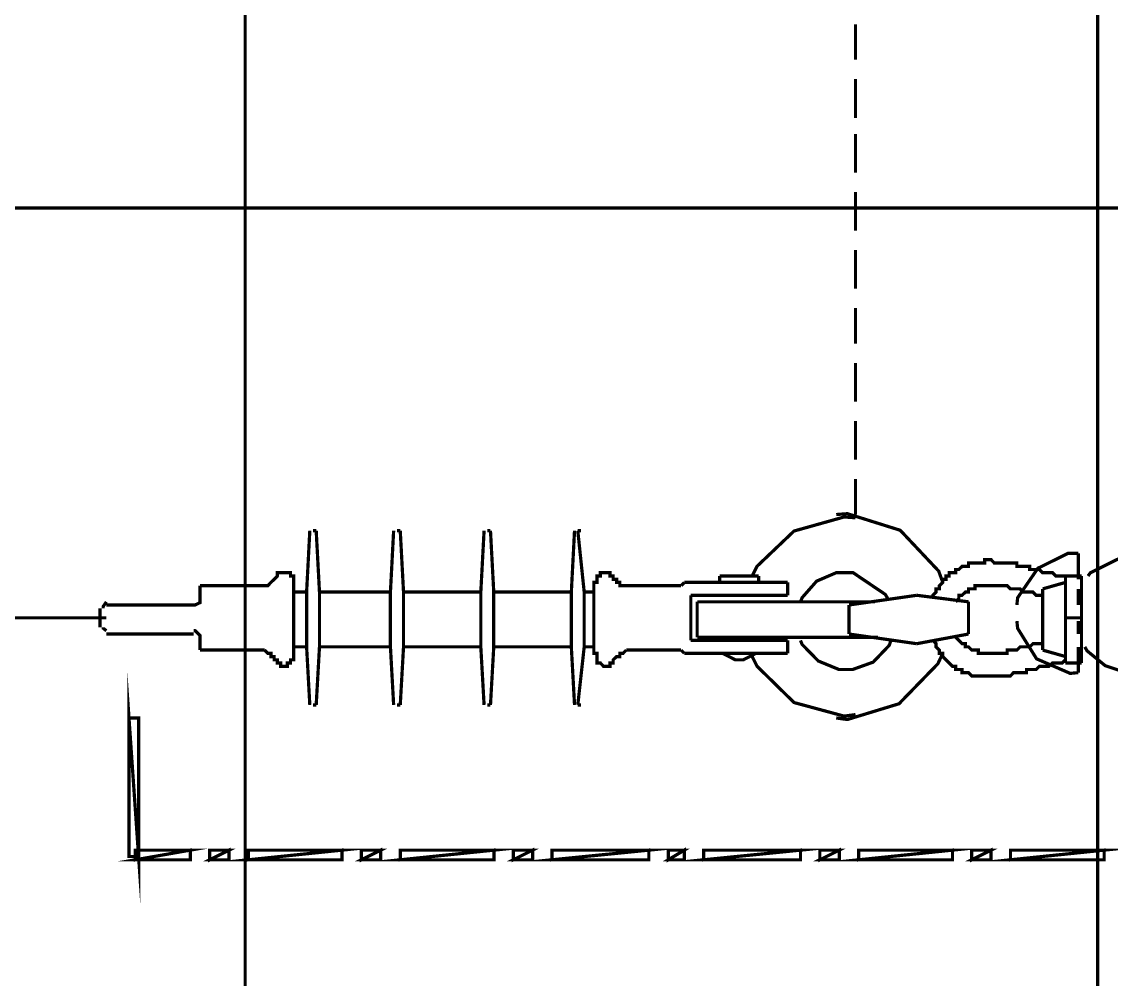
# Model space of a CAD drawing. Header units: metres. Extents: x -593 to 248, y 430 to 1024.
# Drawn here: x -481.01 to -466.7, y 798.86 to 811.44 of the extents above; entities that cross this region are included whole.
import ezdxf

# ---------------------------------------------------------------- set-up
doc = ezdxf.new("R2010")
doc.units = ezdxf.units.M
doc.header["$MEASUREMENT"] = 0
doc.layers.add('C00-00-00-BLACK', color=7, linetype='Continuous')
doc.layers.add('C00-7E-FF', color=150, linetype='Continuous')

msp = doc.modelspace()

# ---------------------------------------------------------------- linework, layer by layer
at = {"layer": 'C00-00-00-BLACK', "const_width": 0.0423}
for points in [[(-478.073, 758.89), (-478.073, 842.777), (-415.303, 842.777), (-415.303, 758.89), (-478.073, 758.89)], [(-479.599, 802.295), (-479.473, 800.475), (-479.599, 800.475), (-479.599, 802.295)], [(-479.473, 802.295), (-479.599, 802.295), (-479.473, 800.475), (-479.473, 802.295)], [(-479.515, 800.432), (-478.793, 800.559), (-478.793, 800.432), (-479.515, 800.432)], [(-478.538, 800.432), (-478.285, 800.559), (-478.285, 800.432), (-478.538, 800.432)], [(-476.547, 800.432), (-476.292, 800.559), (-476.292, 800.432), (-476.547, 800.432)], [(-474.552, 800.432), (-474.298, 800.559), (-474.298, 800.432), (-474.552, 800.432)], [(-472.516, 800.432), (-472.305, 800.559), (-472.305, 800.432), (-472.516, 800.432)], [(-470.525, 800.432), (-470.27, 800.559), (-470.27, 800.432), (-470.525, 800.432)], [(-468.53, 800.432), (-468.276, 800.559), (-468.276, 800.432), (-468.53, 800.432)], [(-479.515, 800.559), (-479.515, 800.432), (-478.793, 800.559), (-479.515, 800.559)], [(-478.538, 800.559), (-478.538, 800.432), (-478.285, 800.559), (-478.538, 800.559)], [(-478.031, 800.432), (-476.801, 800.559), (-476.801, 800.432), (-478.031, 800.432)], [(-478.031, 800.559), (-478.031, 800.432), (-476.801, 800.559), (-478.031, 800.559)], [(-476.547, 800.559), (-476.547, 800.432), (-476.292, 800.559), (-476.547, 800.559)], [(-476.036, 800.432), (-474.805, 800.559), (-474.805, 800.432), (-476.036, 800.432)], [(-476.036, 800.559), (-476.036, 800.432), (-474.805, 800.559), (-476.036, 800.559)], [(-474.552, 800.559), (-474.552, 800.432), (-474.298, 800.559), (-474.552, 800.559)], [(-474.043, 800.432), (-472.771, 800.559), (-472.771, 800.432), (-474.043, 800.432)], [(-474.043, 800.559), (-474.043, 800.432), (-472.771, 800.559), (-474.043, 800.559)], [(-472.516, 800.559), (-472.516, 800.432), (-472.305, 800.559), (-472.516, 800.559)], [(-472.051, 800.432), (-470.779, 800.559), (-470.779, 800.432), (-472.051, 800.432)], [(-472.051, 800.559), (-472.051, 800.432), (-470.779, 800.559), (-472.051, 800.559)], [(-470.525, 800.559), (-470.525, 800.432), (-470.27, 800.559), (-470.525, 800.559)], [(-470.014, 800.432), (-468.783, 800.559), (-468.783, 800.432), (-470.014, 800.432)], [(-470.014, 800.559), (-470.014, 800.432), (-468.783, 800.559), (-470.014, 800.559)], [(-468.53, 800.559), (-468.53, 800.432), (-468.276, 800.559), (-468.53, 800.559)], [(-468.021, 800.432), (-466.791, 800.559), (-466.791, 800.432), (-468.021, 800.432)], [(-468.021, 800.559), (-468.021, 800.432), (-466.791, 800.559), (-468.021, 800.559)]]:
    msp.add_lwpolyline(points, close=True, dxfattribs=at)
for points in [[(-437.824, 767.92), (-461.915, 767.92), (-466.876, 767.92), (-466.876, 836.292)], [(-470.056, 811.41), (-470.056, 810.944)], [(-470.056, 810.691), (-470.056, 810.179)], [(-470.056, 809.968), (-470.056, 809.46)], [(-470.056, 809.206), (-470.056, 808.698)], [(-470.056, 808.444), (-470.056, 807.933)], [(-470.056, 807.68), (-470.056, 807.214)], [(-470.056, 806.959), (-470.056, 806.452)], [(-470.056, 806.195), (-470.056, 805.687)], [(-470.056, 805.433), (-470.056, 804.968)], [(-470.056, 804.925), (-470.205, 804.936), (-470.864, 804.751), (-471.35, 804.288), (-471.414, 804.16)], [(-468.91, 804.076), (-468.964, 804.225), (-469.469, 804.761), (-470.163, 804.979), (-470.31, 804.968)], [(-477.266, 803.949), (-477.224, 804.755)], [(-477.181, 804.755), (-477.14, 804.755)], [(-477.14, 804.755), (-477.097, 803.949)], [(-476.165, 803.949), (-476.123, 804.755)], [(-476.079, 804.755), (-476.036, 804.755)], [(-476.036, 804.755), (-475.993, 803.949)], [(-474.978, 803.949), (-474.935, 804.755)], [(-474.893, 804.755), (-474.851, 804.755)], [(-474.851, 804.755), (-474.808, 803.949)], [(-473.789, 803.949), (-473.747, 804.755)], [(-473.704, 804.755), (-473.62, 803.949)], [(-473.704, 804.755), (-473.663, 804.755)], [(-467.13, 804.459), (-467.263, 804.459), (-467.661, 804.262), (-467.927, 803.875), (-467.937, 803.78)], [(-467.13, 804.117), (-467.13, 804.459)], [(-466.41, 804.459), (-466.474, 804.45), (-466.971, 804.203), (-467.003, 804.16)], [(-467.299, 804.16), (-467.342, 804.16), (-467.384, 804.16), (-467.426, 804.16), (-467.468, 804.203), (-467.514, 804.203), (-467.556, 804.203), (-467.598, 804.203), (-467.641, 804.246), (-467.684, 804.246), (-467.725, 804.246), (-467.768, 804.246), (-467.768, 804.287), (-467.81, 804.287), (-467.852, 804.287), (-467.895, 804.287), (-467.937, 804.287), (-467.937, 804.33), (-467.98, 804.33), (-468.021, 804.33), (-468.064, 804.33), (-468.107, 804.33), (-468.148, 804.33), (-468.191, 804.33), (-468.233, 804.33), (-468.276, 804.375), (-468.318, 804.375), (-468.36, 804.375), (-468.36, 804.33), (-468.403, 804.33), (-468.444, 804.33), (-468.487, 804.33), (-468.53, 804.33), (-468.572, 804.33), (-468.572, 804.287), (-468.614, 804.287), (-468.657, 804.287), (-468.699, 804.246), (-468.742, 804.246), (-468.742, 804.203), (-468.783, 804.203), (-468.826, 804.203), (-468.826, 804.16), (-468.869, 804.16), (-468.869, 804.117), (-468.91, 804.117), (-468.91, 804.076), (-468.955, 804.033), (-468.955, 803.991), (-468.998, 803.991), (-468.998, 803.949), (-469.04, 803.907), (-469.04, 803.864)], [(-477.436, 804.033), (-477.436, 804.076), (-477.436, 804.117), (-477.436, 804.16), (-477.477, 804.16), (-477.477, 804.203), (-477.52, 804.203), (-477.566, 804.203), (-477.607, 804.203), (-477.65, 804.203), (-477.65, 804.16), (-477.692, 804.117), (-477.735, 804.076), (-477.776, 804.033), (-477.819, 804.033)], [(-473.494, 804.033), (-473.494, 804.076), (-473.451, 804.076), (-473.451, 804.117), (-473.451, 804.16), (-473.408, 804.16), (-473.408, 804.203), (-473.367, 804.203), (-473.324, 804.203), (-473.281, 804.203), (-473.281, 804.16), (-473.24, 804.16), (-473.24, 804.117), (-473.194, 804.117), (-473.194, 804.076), (-473.152, 804.076), (-473.152, 804.033), (-473.109, 804.033), (-473.068, 804.033)], [(-471.84, 804.076), (-471.84, 804.16)], [(-471.84, 804.16), (-471.329, 804.16)], [(-471.329, 804.16), (-471.329, 804.076)], [(-469.633, 803.864), (-469.665, 803.918), (-470.087, 804.203), (-470.226, 804.203), (-470.311, 804.203), (-470.567, 804.093), (-470.758, 803.875), (-470.779, 803.821)], [(-467.299, 803.018), (-467.299, 804.16)], [(-467.299, 803.059), (-467.299, 804.16)], [(-467.088, 804.16), (-467.299, 804.16)], [(-467.088, 803.018), (-467.088, 804.16)], [(-478.665, 803.821), (-478.665, 804.033)], [(-477.819, 804.033), (-478.665, 804.033)], [(-477.436, 804.033), (-477.436, 803.187)], [(-473.494, 804.033), (-473.494, 803.187)], [(-472.347, 804.033), (-473.068, 804.033)], [(-472.347, 804.033), (-472.305, 804.076)], [(-472.305, 804.076), (-470.948, 804.076)], [(-470.948, 804.076), (-470.948, 803.907)], [(-467.598, 803.907), (-467.684, 803.907), (-467.725, 803.949), (-467.768, 803.949), (-467.852, 803.949), (-467.895, 803.991), (-467.937, 803.991), (-467.98, 803.991), (-468.021, 803.991), (-468.064, 804.033), (-468.107, 804.033), (-468.148, 804.033), (-468.191, 804.033), (-468.233, 804.033), (-468.276, 804.033), (-468.318, 804.033), (-468.36, 804.033), (-468.403, 804.033), (-468.444, 804.033), (-468.487, 804.033), (-468.487, 803.991), (-468.53, 803.991), (-468.572, 803.991), (-468.572, 803.949), (-468.614, 803.949), (-468.657, 803.907), (-468.699, 803.907), (-468.699, 803.864), (-468.742, 803.821)], [(-467.598, 803.991), (-467.299, 804.076)], [(-477.266, 803.949), (-477.436, 803.949)], [(-477.266, 803.949), (-477.266, 803.229)], [(-476.165, 803.949), (-477.097, 803.949)], [(-477.097, 803.949), (-477.097, 803.229)], [(-476.165, 803.949), (-476.165, 803.229)], [(-475.993, 803.949), (-475.993, 803.229)], [(-474.978, 803.949), (-475.993, 803.949)], [(-474.978, 803.949), (-474.978, 803.229)], [(-473.789, 803.949), (-474.808, 803.949)], [(-474.808, 803.949), (-474.808, 803.229)], [(-473.789, 803.949), (-473.789, 803.229)], [(-473.62, 803.949), (-473.62, 803.229)], [(-473.494, 803.949), (-473.62, 803.949)], [(-472.22, 803.907), (-472.22, 803.61)], [(-472.22, 803.907), (-470.948, 803.907)], [(-470.141, 803.78), (-469.252, 803.907)], [(-469.252, 803.907), (-468.572, 803.821)], [(-467.598, 803.187), (-467.598, 803.991)], [(-467.13, 803.78), (-467.13, 803.991)], [(-479.981, 803.484), (-479.981, 803.737)], [(-479.896, 803.821), (-479.896, 803.821), (-479.938, 803.759), (-479.938, 803.737)], [(-478.751, 803.78), (-479.896, 803.78)], [(-478.751, 803.78), (-478.73, 803.78), (-478.665, 803.811), (-478.665, 803.821)], [(-472.136, 803.821), (-469.802, 803.821)], [(-472.136, 803.821), (-472.136, 803.355)], [(-470.141, 803.78), (-470.141, 803.398)], [(-468.572, 803.821), (-468.572, 803.398)], [(-479.896, 803.61), (-489.693, 803.61)], [(-472.22, 803.314), (-472.22, 803.61)], [(-467.937, 803.568), (-467.927, 803.472), (-467.678, 803.072), (-467.237, 802.881), (-467.13, 802.891)], [(-467.088, 803.61), (-467.299, 803.61)], [(-467.13, 803.398), (-467.13, 803.568)], [(-479.938, 803.484), (-479.938, 803.474), (-479.896, 803.441), (-479.896, 803.441)], [(-478.665, 803.355), (-478.665, 803.377), (-478.73, 803.441), (-478.751, 803.441)], [(-478.751, 803.398), (-479.896, 803.398)], [(-478.665, 803.187), (-478.665, 803.355)], [(-472.22, 803.314), (-470.948, 803.314)], [(-472.136, 803.355), (-469.76, 803.355)], [(-470.948, 803.145), (-470.948, 803.314)], [(-470.779, 803.314), (-470.758, 803.262), (-470.546, 803.044), (-470.274, 802.932), (-470.183, 802.932), (-470.094, 802.932), (-469.824, 803.029), (-469.613, 803.25), (-469.591, 803.314)], [(-470.141, 803.398), (-469.252, 803.271)], [(-469.252, 803.271), (-468.572, 803.398)], [(-467.299, 803.059), (-467.342, 803.018), (-467.384, 803.018), (-467.426, 803.018), (-467.468, 803.018), (-467.514, 802.975), (-467.556, 802.975), (-467.598, 802.975), (-467.641, 802.975), (-467.684, 802.932), (-467.725, 802.932), (-467.768, 802.932), (-467.81, 802.932), (-467.81, 802.891), (-467.852, 802.891), (-467.895, 802.891), (-467.937, 802.891), (-467.98, 802.891), (-468.021, 802.848), (-468.064, 802.848), (-468.107, 802.848), (-468.148, 802.848), (-468.191, 802.848), (-468.233, 802.848), (-468.276, 802.848), (-468.318, 802.848), (-468.36, 802.848), (-468.403, 802.848), (-468.444, 802.848), (-468.487, 802.848), (-468.53, 802.848), (-468.572, 802.891), (-468.614, 802.891), (-468.657, 802.891), (-468.657, 802.932), (-468.699, 802.932), (-468.742, 802.932), (-468.742, 802.975), (-468.783, 802.975), (-468.826, 803.018), (-468.869, 803.059), (-468.91, 803.102), (-468.91, 803.145), (-468.955, 803.145), (-468.955, 803.187), (-468.998, 803.229), (-468.998, 803.271), (-469.04, 803.314)], [(-467.598, 803.271), (-467.684, 803.271), (-467.725, 803.271), (-467.768, 803.229), (-467.852, 803.229), (-467.895, 803.229), (-467.937, 803.187), (-467.98, 803.187), (-468.021, 803.187), (-468.064, 803.187), (-468.064, 803.145), (-468.107, 803.145), (-468.148, 803.145), (-468.191, 803.145), (-468.233, 803.145), (-468.276, 803.145), (-468.318, 803.145), (-468.36, 803.145), (-468.403, 803.145), (-468.444, 803.145), (-468.444, 803.187), (-468.487, 803.187), (-468.53, 803.187), (-468.572, 803.229), (-468.614, 803.229), (-468.614, 803.271), (-468.657, 803.271), (-468.699, 803.314), (-468.742, 803.355)], [(-477.819, 803.187), (-478.665, 803.187)], [(-477.436, 803.187), (-477.436, 803.145), (-477.436, 803.102), (-477.436, 803.059), (-477.477, 803.059), (-477.477, 803.018), (-477.52, 803.018), (-477.52, 802.975), (-477.566, 802.975), (-477.607, 802.975), (-477.607, 803.018), (-477.65, 803.018), (-477.65, 803.059), (-477.692, 803.059), (-477.692, 803.102), (-477.735, 803.102), (-477.735, 803.145), (-477.776, 803.145), (-477.819, 803.187)], [(-477.266, 803.229), (-477.436, 803.229)], [(-477.266, 803.229), (-477.224, 802.467)], [(-477.14, 802.467), (-477.097, 803.229)], [(-476.165, 803.229), (-477.097, 803.229)], [(-476.165, 803.229), (-476.123, 802.467)], [(-476.036, 802.467), (-475.993, 803.229)], [(-474.978, 803.229), (-475.993, 803.229)], [(-474.978, 803.229), (-474.935, 802.467)], [(-474.851, 802.467), (-474.808, 803.229)], [(-473.789, 803.229), (-474.808, 803.229)], [(-473.789, 803.229), (-473.747, 802.467)], [(-473.704, 802.467), (-473.62, 803.229)], [(-473.494, 803.229), (-473.62, 803.229)], [(-473.494, 803.187), (-473.494, 803.145), (-473.451, 803.145), (-473.451, 803.102), (-473.451, 803.059), (-473.451, 803.018), (-473.408, 803.018), (-473.367, 802.975), (-473.324, 802.975), (-473.281, 802.975), (-473.281, 803.018), (-473.24, 803.018), (-473.24, 803.059), (-473.194, 803.102), (-473.152, 803.102), (-473.152, 803.145), (-473.109, 803.145), (-473.068, 803.187)], [(-472.347, 803.187), (-473.068, 803.187)], [(-472.347, 803.187), (-472.305, 803.145)], [(-472.305, 803.145), (-470.948, 803.145)], [(-471.794, 803.145), (-471.785, 803.135), (-471.634, 803.059), (-471.584, 803.059), (-471.531, 803.059), (-471.382, 803.135), (-471.371, 803.145)], [(-470.31, 802.295), (-470.163, 802.275), (-469.485, 802.482), (-468.975, 803.007), (-468.91, 803.145)], [(-467.299, 803.102), (-467.598, 803.187)], [(-467.13, 802.891), (-467.13, 803.229)], [(-467.045, 803.229), (-467.014, 803.176), (-466.776, 802.982), (-466.503, 802.891), (-466.41, 802.891)], [(-471.414, 803.102), (-471.35, 802.975), (-470.864, 802.498), (-470.205, 802.319), (-470.056, 802.34)], [(-467.088, 803.018), (-467.299, 803.018)], [(-477.181, 802.467), (-477.14, 802.467)], [(-476.079, 802.467), (-476.036, 802.467)], [(-474.893, 802.467), (-474.851, 802.467)], [(-473.704, 802.467), (-473.663, 802.467)]]:
    msp.add_lwpolyline(points, dxfattribs=at)
at = {"layer": 'C00-00-00-BLACK'}
for points in [[(-479.473, 802.295), (-479.599, 802.295), (-479.473, 800.475), (-479.473, 802.295)], [(-479.599, 802.295), (-479.473, 800.475), (-479.599, 800.475), (-479.599, 802.295)], [(-479.515, 800.559), (-479.515, 800.432), (-478.793, 800.559), (-479.515, 800.559)], [(-479.515, 800.432), (-478.793, 800.559), (-478.793, 800.432), (-479.515, 800.432)], [(-478.538, 800.559), (-478.538, 800.432), (-478.285, 800.559), (-478.538, 800.559)], [(-478.538, 800.432), (-478.285, 800.559), (-478.285, 800.432), (-478.538, 800.432)], [(-478.031, 800.559), (-478.031, 800.432), (-476.801, 800.559), (-478.031, 800.559)], [(-478.031, 800.432), (-476.801, 800.559), (-476.801, 800.432), (-478.031, 800.432)], [(-476.547, 800.559), (-476.547, 800.432), (-476.292, 800.559), (-476.547, 800.559)], [(-476.547, 800.432), (-476.292, 800.559), (-476.292, 800.432), (-476.547, 800.432)], [(-476.036, 800.559), (-476.036, 800.432), (-474.805, 800.559), (-476.036, 800.559)], [(-476.036, 800.432), (-474.805, 800.559), (-474.805, 800.432), (-476.036, 800.432)], [(-474.552, 800.559), (-474.552, 800.432), (-474.298, 800.559), (-474.552, 800.559)], [(-474.552, 800.432), (-474.298, 800.559), (-474.298, 800.432), (-474.552, 800.432)], [(-474.043, 800.559), (-474.043, 800.432), (-472.771, 800.559), (-474.043, 800.559)], [(-474.043, 800.432), (-472.771, 800.559), (-472.771, 800.432), (-474.043, 800.432)], [(-472.516, 800.559), (-472.516, 800.432), (-472.305, 800.559), (-472.516, 800.559)], [(-472.516, 800.432), (-472.305, 800.559), (-472.305, 800.432), (-472.516, 800.432)], [(-472.051, 800.559), (-472.051, 800.432), (-470.779, 800.559), (-472.051, 800.559)], [(-472.051, 800.432), (-470.779, 800.559), (-470.779, 800.432), (-472.051, 800.432)], [(-470.525, 800.559), (-470.525, 800.432), (-470.27, 800.559), (-470.525, 800.559)], [(-470.525, 800.432), (-470.27, 800.559), (-470.27, 800.432), (-470.525, 800.432)], [(-470.014, 800.559), (-470.014, 800.432), (-468.783, 800.559), (-470.014, 800.559)], [(-470.014, 800.432), (-468.783, 800.559), (-468.783, 800.432), (-470.014, 800.432)], [(-468.53, 800.559), (-468.53, 800.432), (-468.276, 800.559), (-468.53, 800.559)], [(-468.53, 800.432), (-468.276, 800.559), (-468.276, 800.432), (-468.53, 800.432)], [(-468.021, 800.559), (-468.021, 800.432), (-466.791, 800.559), (-468.021, 800.559)], [(-468.021, 800.432), (-466.791, 800.559), (-466.791, 800.432), (-468.021, 800.432)]]:
    msp.add_lwpolyline(points, close=True, dxfattribs=at)
at = {"layer": 'C00-7E-FF', "const_width": 0.0423}
msp.add_lwpolyline([(-455.848, 803.78), (-459.454, 808.994), (-491.686, 808.994)], dxfattribs=at)

doc.saveas('drawing.dxf')
